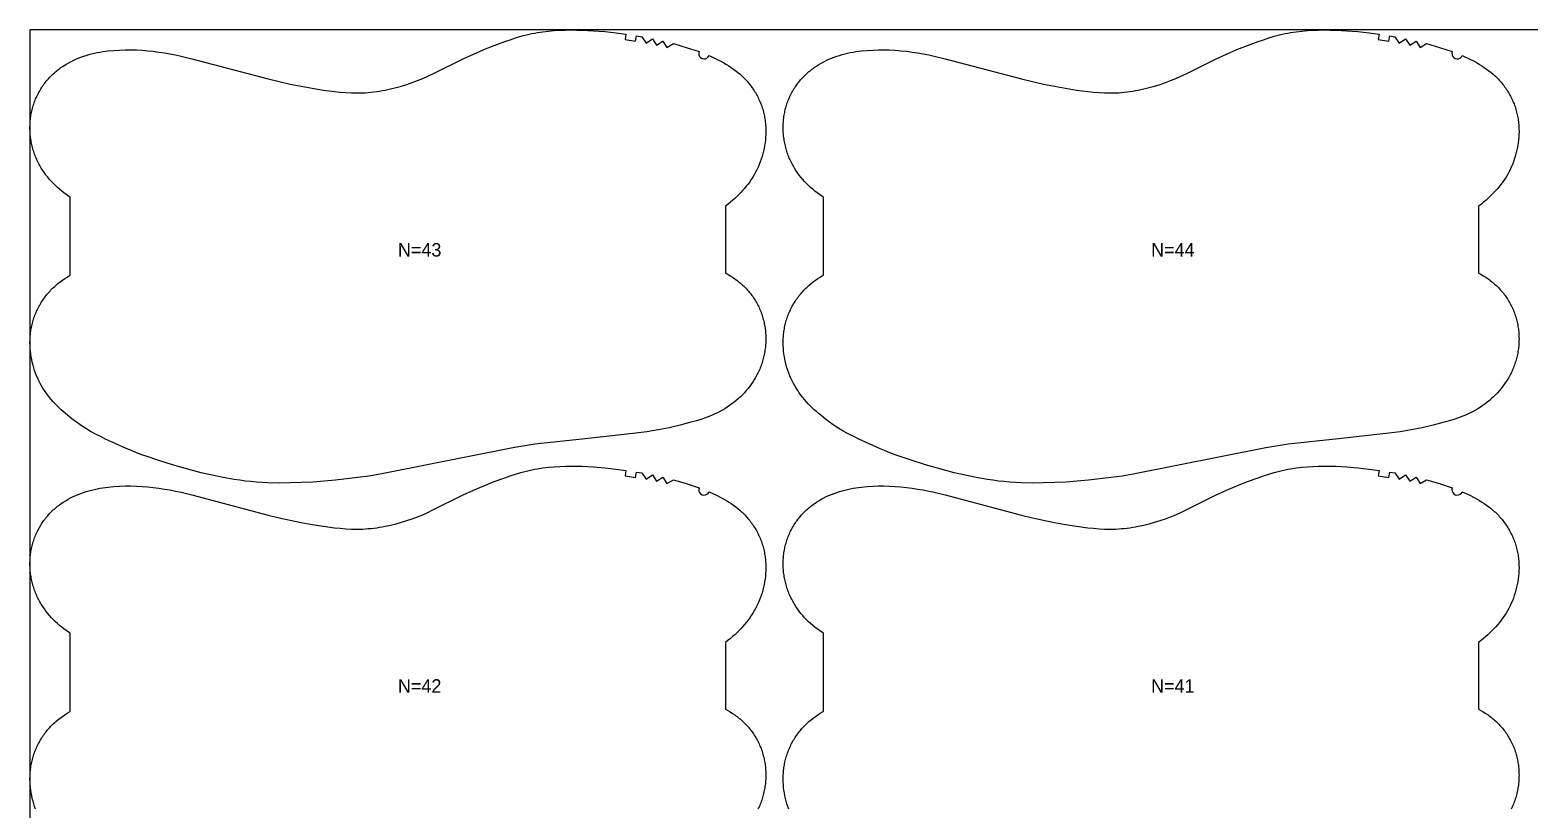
# Model space of a CAD drawing. Header units: inches. Extents: x -5 to 1955, y -83 to 1064.
# Drawn here: x -5 to 552, y 774 to 1064 of the extents above; entities that cross this region are included whole.
import ezdxf

# ---------------------------------------------------------------- set-up
doc = ezdxf.new("R2010")
doc.units = ezdxf.units.IN

msp = doc.modelspace()

# ---------------------------------------------------------------- linework, layer by layer
at = {"layer": '1'}
for points in [[(-4.8683, -82.9227), (1954.9181, -82.9227), (1954.9181, 1063.9316), (-4.8683, 1063.9316), (-4.8683, -82.9227)], [(247.5715, 1054.427), (250.3776, 1053.1247), (251.7537, 1052.4168), (253.1094, 1051.6685), (254.0142, 1051.1379), (254.9068, 1050.5867), (255.785, 1050.0136), (256.6469, 1049.4173), (257.4902, 1048.7967), (258.3131, 1048.1505), (259.1134, 1047.4774), (259.5044, 1047.1304), (259.8891, 1046.7762), (260.267, 1046.4148), (260.6382, 1046.0462), (261.0024, 1045.6705), (261.3596, 1045.288), (261.7096, 1044.8988), (262.0523, 1044.503), (262.3877, 1044.1008), (262.7155, 1043.6924), (263.0356, 1043.2778), (263.348, 1042.8573), (263.6525, 1042.431), (263.949, 1041.999), (264.2374, 1041.5615), (264.5175, 1041.1187), (264.7893, 1040.6707), (265.0525, 1040.2177), (265.3071, 1039.7598), (265.5531, 1039.2972), (265.7903, 1038.83), (266.0186, 1038.3585), (266.238, 1037.8828), (266.4484, 1037.403), (266.6498, 1036.9195), (266.842, 1036.4322), (267.0249, 1035.9415), (267.1985, 1035.4475), (267.3628, 1034.9503), (267.5176, 1034.4501), (267.6628, 1033.9472), (267.7984, 1033.4416), (267.9244, 1032.9336), (268.0405, 1032.4233), (268.1468, 1031.911), (268.2434, 1031.3967), (268.3302, 1030.8806), (268.4074, 1030.363), (268.4751, 1029.844), (268.5332, 1029.3238), (268.5819, 1028.8025), (268.6213, 1028.2804), (268.6514, 1027.7576), (268.6723, 1027.2342), (268.6867, 1026.1868), (268.6653, 1025.1393), (268.6084, 1024.0934), (268.5167, 1023.0502), (268.3908, 1022.0108), (268.2311, 1020.9761), (268.0383, 1019.9469), (267.8129, 1018.9241), (267.5554, 1017.9087), (267.2663, 1016.9014), (266.9463, 1015.9033), (266.5957, 1014.9152), (266.2147, 1013.9384), (265.8034, 1012.9742), (265.3617, 1012.024), (264.8898, 1011.0889), (264.3876, 1010.1704), (263.8553, 1009.2697), (263.2928, 1008.3882), (262.7005, 1007.5268), (262.08, 1006.6853), (261.4332, 1005.8633), (260.7622, 1005.06), (260.0687, 1004.2751), (259.3547, 1003.508), (258.6222, 1002.7581), (257.873, 1002.0248), (257.1089, 1001.3078), (256.3309, 1000.6064), (255.5396, 999.9202), (254.7358, 999.2487), (253.6867, 998.4176), (253.6867, 973.6004), (254.5088, 973.1539), (255.4123, 972.6235), (256.2973, 972.0626), (257.1624, 971.4716), (257.5869, 971.1649), (258.0058, 970.8506), (258.419, 970.529), (258.8263, 970.1999), (259.2274, 969.8634), (259.6221, 969.5195), (260.0103, 969.1683), (260.3918, 968.8097), (260.7665, 968.4439), (261.134, 968.0709), (261.4944, 967.6909), (261.8474, 967.304), (262.1929, 966.9104), (262.5307, 966.5102), (262.8608, 966.1036), (263.1829, 965.6907), (263.4969, 965.2716), (263.8027, 964.8465), (264.1001, 964.4155), (264.3889, 963.9788), (264.669, 963.5365), (264.9403, 963.0888), (265.2027, 962.6358), (265.4558, 962.1777), (265.6997, 961.7145), (265.9343, 961.2466), (266.1595, 960.774), (266.3754, 960.297), (266.5818, 959.8159), (266.7787, 959.3307), (266.9661, 958.8418), (267.144, 958.3493), (267.3124, 957.8533), (267.4711, 957.3543), (267.6202, 956.8522), (267.7595, 956.3473), (267.8892, 955.8399), (268.0092, 955.3301), (268.1193, 954.8182), (268.2196, 954.3042), (268.3101, 953.7885), (268.3908, 953.2713), (268.4616, 952.7526), (268.5228, 952.2326), (268.5742, 951.7116), (268.6159, 951.1897), (268.648, 950.6671), (268.6705, 950.144), (268.6834, 949.6205), (268.6867, 949.0967), (268.6806, 948.573), (268.665, 948.0494), (268.64, 947.5262), (268.6056, 947.0034), (268.5619, 946.4813), (268.5088, 945.9601), (268.4464, 945.4399), (268.3748, 944.9209), (268.2939, 944.4033), (268.2038, 943.8872), (268.1044, 943.3729), (267.9959, 942.8605), (267.8781, 942.3501), (267.7512, 941.842), (267.6151, 941.3364), (267.4699, 940.8334), (267.3156, 940.3331), (267.1521, 939.8359), (266.9795, 939.3417), (266.7979, 938.851), (266.6071, 938.3637), (266.4074, 937.88), (266.1986, 937.4003), (265.9809, 936.9244), (265.7545, 936.4526), (265.5195, 935.985), (265.2761, 935.5216), (265.0244, 935.0626), (264.7646, 934.608), (264.4968, 934.1579), (263.938, 933.2718), (263.3492, 932.405), (262.7316, 931.5584), (262.0864, 930.7326), (261.4148, 929.9285), (260.7178, 929.1467), (259.9961, 928.3876), (259.2507, 927.652), (258.4824, 926.9403), (257.6921, 926.2532), (256.8807, 925.5911), (256.0489, 924.9548), (255.1978, 924.3445), (254.3284, 923.7606), (253.4417, 923.203), (252.5388, 922.6718), (251.6209, 922.167), (250.6891, 921.6888), (249.7443, 921.2371), (248.7877, 920.812), (247.8204, 920.4132), (246.8436, 920.0385), (245.8583, 919.6856), (244.8659, 919.3518), (242.8639, 918.7319), (240.8469, 918.1589), (236.7924, 917.1011), (232.7126, 916.1549), (228.6062, 915.3255), (224.4759, 914.6242), (220.3264, 914.0529), (201.58, 912.0635), (182.8445, 909.9735), (174.5743, 908.6322), (125.2664, 898.8397), (121.1306, 898.1736), (116.9826, 897.584), (108.6629, 896.5943), (104.4901, 896.2229), (100.3106, 895.9372), (96.1264, 895.7319), (91.9389, 895.6083), (87.7492, 895.5747), (83.5611, 895.6632), (81.4691, 895.7644), (79.3795, 895.9066), (77.2932, 896.0907), (75.2112, 896.3179), (73.1343, 896.5882), (71.0628, 896.899), (66.9371, 897.6281), (62.8353, 898.4792), (58.7559, 899.4321), (54.6975, 900.4716), (48.0808, 902.3598), (42.6569, 904.0684), (38.684, 905.4018), (36.7124, 906.1087), (34.7561, 906.8541), (32.8173, 907.6432), (30.8924, 908.4671), (23.2468, 911.9044), (21.3594, 912.812), (19.4987, 913.77), (18.5811, 914.2729), (17.6725, 914.7922), (15.882, 915.8775), (14.1273, 917.0212), (12.4079, 918.2187), (10.7247, 919.4667), (9.0827, 920.7675), (8.2789, 921.439), (7.4876, 922.1252), (6.7096, 922.8266), (5.9455, 923.5436), (5.1963, 924.2769), (4.4638, 925.0268), (3.7498, 925.7939), (3.0563, 926.5788), (2.3853, 927.3821), (1.7385, 928.2041), (1.118, 929.0456), (0.5257, 929.907), (-0.0368, 930.7885), (-0.5691, 931.6892), (-1.0713, 932.6077), (-1.5432, 933.5428), (-1.9849, 934.493), (-2.3962, 935.4572), (-2.7772, 936.434), (-3.1278, 937.4221), (-3.4478, 938.4202), (-3.7369, 939.4275), (-3.9944, 940.4429), (-4.2198, 941.4657), (-4.4126, 942.4949), (-4.5723, 943.5296), (-4.6982, 944.569), (-4.7899, 945.6122), (-4.8468, 946.6581), (-4.8683, 947.7056), (-4.8538, 948.7531), (-4.8329, 949.2764), (-4.8028, 949.7992), (-4.7634, 950.3213), (-4.7147, 950.8426), (-4.6566, 951.3628), (-4.5889, 951.8818), (-4.5117, 952.3994), (-4.4249, 952.9155), (-4.3283, 953.4298), (-4.222, 953.9421), (-4.1059, 954.4524), (-3.98, 954.9604), (-3.8443, 955.466), (-3.6991, 955.9689), (-3.5443, 956.4691), (-3.3801, 956.9663), (-3.2064, 957.4603), (-3.0235, 957.951), (-2.8313, 958.4383), (-2.63, 958.9218), (-2.4195, 959.4016), (-2.2001, 959.8773), (-1.9718, 960.3488), (-1.7346, 960.816), (-1.4887, 961.2786), (-1.234, 961.7365), (-0.9708, 962.1896), (-0.699, 962.6375), (-0.4189, 963.0804), (-0.1305, 963.5178), (0.166, 963.9498), (0.4705, 964.3761), (0.7829, 964.7966), (1.103, 965.2112), (1.4308, 965.6196), (1.7662, 966.0218), (2.1089, 966.4176), (2.4589, 966.8068), (2.8161, 967.1893), (3.1803, 967.565), (3.5515, 967.9336), (3.9294, 968.295), (4.314, 968.6492), (4.7051, 968.9962), (5.5054, 969.6693), (6.3282, 970.3155), (7.1716, 970.9361), (8.0335, 971.5324), (8.9117, 972.1055), (9.8043, 972.6567), (10.1317, 972.8487), (10.1317, 1001.8383), (9.4901, 1002.2418), (8.6207, 1002.8257), (7.7696, 1003.436), (6.9378, 1004.0723), (6.1264, 1004.7344), (5.3361, 1005.4215), (4.5678, 1006.1332), (3.8224, 1006.8688), (3.1007, 1007.6279), (2.4037, 1008.4097), (1.7321, 1009.2138), (1.0869, 1010.0396), (0.4693, 1010.8862), (-0.1195, 1011.753), (-0.6784, 1012.6391), (-0.9461, 1013.0892), (-1.2059, 1013.5438), (-1.4576, 1014.0028), (-1.701, 1014.4662), (-1.936, 1014.9338), (-2.1624, 1015.4056), (-2.3801, 1015.8814), (-2.5889, 1016.3612), (-2.7886, 1016.8448), (-2.9794, 1017.3321), (-3.161, 1017.8229), (-3.3336, 1018.3171), (-3.4971, 1018.8143), (-3.6514, 1019.3146), (-3.7966, 1019.8176), (-3.9327, 1020.3232), (-4.0596, 1020.8313), (-4.1774, 1021.3417), (-4.2859, 1021.8541), (-4.3853, 1022.3684), (-4.4754, 1022.8845), (-4.5563, 1023.4021), (-4.6279, 1023.9211), (-4.6903, 1024.4413), (-4.7434, 1024.9625), (-4.7871, 1025.4846), (-4.8215, 1026.0074), (-4.8465, 1026.5306), (-4.8621, 1027.0542), (-4.8683, 1027.5779), (-4.8649, 1028.1017), (-4.852, 1028.6252), (-4.8295, 1029.1483), (-4.7974, 1029.6709), (-4.7557, 1030.1928), (-4.7043, 1030.7138), (-4.6431, 1031.2338), (-4.5723, 1031.7525), (-4.4916, 1032.2697), (-4.4011, 1032.7854), (-4.3008, 1033.2993), (-4.1907, 1033.8113), (-4.0707, 1034.3211), (-3.9411, 1034.8285), (-3.8017, 1035.3334), (-3.6526, 1035.8354), (-3.4939, 1036.3345), (-3.3255, 1036.8305), (-3.1476, 1037.323), (-2.9602, 1037.8119), (-2.7633, 1038.2971), (-2.5569, 1038.7782), (-2.341, 1039.2552), (-2.1158, 1039.7277), (-1.8812, 1040.1957), (-1.6373, 1040.6589), (-1.3842, 1041.117), (-1.1219, 1041.57), (-0.8506, 1042.0177), (-0.5704, 1042.46), (-0.2816, 1042.8967), (0.0158, 1043.3277), (0.3216, 1043.7528), (0.6356, 1044.1719), (0.9577, 1044.5848), (1.2877, 1044.9914), (1.6256, 1045.3916), (1.9711, 1045.7852), (2.3241, 1046.1721), (2.6845, 1046.5521), (3.052, 1046.9251), (3.4266, 1047.2909), (3.8082, 1047.6495), (4.1964, 1048.0007), (4.5911, 1048.3446), (4.9922, 1048.6811), (5.3995, 1049.0102), (5.8126, 1049.3318), (6.2316, 1049.6461), (6.6561, 1049.9528), (7.5211, 1050.5438), (8.4062, 1051.1047), (9.3097, 1051.6351), (10.2302, 1052.1351), (11.1662, 1052.6043), (12.1166, 1053.0434), (13.0801, 1053.4527), (14.0556, 1053.8327), (15.042, 1054.184), (16.0381, 1054.507), (17.0429, 1054.8023), (18.055, 1055.0704), (19.0736, 1055.3118), (20.0978, 1055.5277), (21.127, 1055.7196), (22.1604, 1055.8886), (23.1976, 1056.036), (24.2377, 1056.1633), (26.3243, 1056.3625), (28.4154, 1056.4951), (30.5089, 1056.5639), (32.6032, 1056.5703), (34.6965, 1056.5156), (36.7874, 1056.4016), (38.875, 1056.2325), (40.9584, 1056.0128), (43.0368, 1055.7471), (45.1094, 1055.4391), (47.175, 1055.089), (49.2324, 1054.6958), (51.2807, 1054.2587), (55.3499, 1053.2663), (83.6945, 1045.741), (87.7681, 1044.7628), (91.8587, 1043.8576), (95.9658, 1043.0315), (100.0874, 1042.2819), (104.2223, 1041.612), (108.3746, 1041.0567), (110.4587, 1040.8364), (112.5471, 1040.667), (114.6385, 1040.5601), (115.685, 1040.5337), (116.7316, 1040.5272), (117.7783, 1040.5418), (118.8247, 1040.5775), (119.8703, 1040.6339), (120.9148, 1040.7106), (121.9578, 1040.8073), (122.9988, 1040.9236), (124.0375, 1041.0593), (125.0734, 1041.2138), (126.1062, 1041.387), (127.1357, 1041.5781), (129.1845, 1042.0125), (131.2185, 1042.5128), (133.2369, 1043.0747), (135.2384, 1043.6948), (137.2207, 1044.3729), (139.1815, 1045.1096), (141.1182, 1045.9056), (143.0299, 1046.759), (144.9213, 1047.658), (156.1649, 1053.2762), (159.9785, 1055.0095), (163.8388, 1056.6377), (167.7346, 1058.1763), (171.6644, 1059.6292), (173.6427, 1060.3212), (175.6326, 1060.977), (177.6373, 1061.5818), (178.6462, 1061.8603), (179.6598, 1062.1205), (180.6785, 1062.3608), (181.7019, 1062.5815), (182.7295, 1062.783), (183.7608, 1062.9659), (185.8328, 1063.2781), (187.9139, 1063.5224), (190.0006, 1063.7037), (192.0913, 1063.828), (194.1846, 1063.9018), (196.2793, 1063.9316), (198.3741, 1063.9227), (200.4683, 1063.876), (202.5611, 1063.7911), (204.6519, 1063.6677), (208.8255, 1063.3113), (212.9884, 1062.8389), (216.6596, 1062.3506), (216.3787, 1060.3704), (220.2927, 1059.7749), (220.614, 1061.7489), (222.5863, 1061.4168), (224.1874, 1059.0958), (226.5182, 1060.6817), (228.0542, 1058.3192), (230.4277, 1059.8372), (231.8896, 1057.4288), (234.3091, 1058.8721), (239.0998, 1057.4443), (243.8571, 1055.909), (243.728, 1055.3025), (243.7908, 1054.6856), (244.0396, 1054.1177), (244.4504, 1053.6532), (244.9837, 1053.3369), (245.5883, 1053.1992), (246.206, 1053.2533), (246.7774, 1053.4941), (247.2476, 1053.8983), (247.5715, 1054.427)], [(527.5715, 1054.427), (530.3776, 1053.1247), (531.7537, 1052.4168), (533.1094, 1051.6685), (534.0142, 1051.1379), (534.9068, 1050.5867), (535.785, 1050.0136), (536.6469, 1049.4173), (537.4902, 1048.7967), (538.3131, 1048.1505), (539.1134, 1047.4774), (539.5044, 1047.1304), (539.8891, 1046.7762), (540.267, 1046.4148), (540.6382, 1046.0462), (541.0024, 1045.6705), (541.3596, 1045.288), (541.7096, 1044.8988), (542.0523, 1044.503), (542.3877, 1044.1008), (542.7155, 1043.6924), (543.0356, 1043.2778), (543.348, 1042.8573), (543.6525, 1042.431), (543.949, 1041.999), (544.2374, 1041.5615), (544.5175, 1041.1187), (544.7893, 1040.6707), (545.0525, 1040.2177), (545.3071, 1039.7598), (545.5531, 1039.2972), (545.7903, 1038.83), (546.0186, 1038.3585), (546.238, 1037.8828), (546.4484, 1037.403), (546.6498, 1036.9195), (546.842, 1036.4322), (547.0249, 1035.9415), (547.1985, 1035.4475), (547.3628, 1034.9503), (547.5176, 1034.4501), (547.6628, 1033.9472), (547.7984, 1033.4416), (547.9244, 1032.9336), (548.0405, 1032.4233), (548.1468, 1031.911), (548.2434, 1031.3967), (548.3302, 1030.8806), (548.4074, 1030.363), (548.4751, 1029.844), (548.5332, 1029.3238), (548.5819, 1028.8025), (548.6213, 1028.2804), (548.6514, 1027.7576), (548.6723, 1027.2342), (548.6867, 1026.1868), (548.6653, 1025.1393), (548.6084, 1024.0934), (548.5167, 1023.0502), (548.3908, 1022.0108), (548.2311, 1020.9761), (548.0383, 1019.9469), (547.8129, 1018.9241), (547.5554, 1017.9087), (547.2663, 1016.9014), (546.9463, 1015.9033), (546.5957, 1014.9152), (546.2147, 1013.9384), (545.8034, 1012.9742), (545.3617, 1012.024), (544.8898, 1011.0889), (544.3876, 1010.1704), (543.8553, 1009.2697), (543.2928, 1008.3882), (542.7005, 1007.5268), (542.08, 1006.6853), (541.4332, 1005.8633), (540.7622, 1005.06), (540.0687, 1004.2751), (539.3547, 1003.508), (538.6222, 1002.7581), (537.873, 1002.0248), (537.1089, 1001.3078), (536.3309, 1000.6064), (535.5396, 999.9202), (534.7358, 999.2487), (533.6867, 998.4176), (533.6867, 973.6004), (534.5088, 973.1539), (535.4123, 972.6235), (536.2973, 972.0626), (537.1624, 971.4716), (537.5869, 971.1649), (538.0058, 970.8506), (538.419, 970.529), (538.8263, 970.1999), (539.2274, 969.8634), (539.6221, 969.5195), (540.0103, 969.1683), (540.3918, 968.8097), (540.7665, 968.4439), (541.134, 968.0709), (541.4944, 967.6909), (541.8474, 967.304), (542.1929, 966.9104), (542.5307, 966.5102), (542.8608, 966.1036), (543.1829, 965.6907), (543.4969, 965.2716), (543.8027, 964.8465), (544.1001, 964.4155), (544.3889, 963.9788), (544.669, 963.5365), (544.9403, 963.0888), (545.2027, 962.6358), (545.4558, 962.1777), (545.6997, 961.7145), (545.9343, 961.2466), (546.1595, 960.774), (546.3754, 960.297), (546.5818, 959.8159), (546.7787, 959.3307), (546.9661, 958.8418), (547.144, 958.3493), (547.3124, 957.8533), (547.4711, 957.3543), (547.6202, 956.8522), (547.7595, 956.3473), (547.8892, 955.8399), (548.0092, 955.3301), (548.1193, 954.8182), (548.2196, 954.3042), (548.3101, 953.7885), (548.3908, 953.2713), (548.4616, 952.7526), (548.5228, 952.2326), (548.5742, 951.7116), (548.6159, 951.1897), (548.648, 950.6671), (548.6705, 950.144), (548.6834, 949.6205), (548.6867, 949.0967), (548.6806, 948.573), (548.665, 948.0494), (548.64, 947.5262), (548.6056, 947.0034), (548.5619, 946.4813), (548.5088, 945.9601), (548.4464, 945.4399), (548.3748, 944.9209), (548.2939, 944.4033), (548.2038, 943.8872), (548.1044, 943.3729), (547.9959, 942.8605), (547.8781, 942.3501), (547.7512, 941.842), (547.6151, 941.3364), (547.4699, 940.8334), (547.3156, 940.3331), (547.1521, 939.8359), (546.9795, 939.3417), (546.7979, 938.851), (546.6071, 938.3637), (546.4074, 937.88), (546.1986, 937.4003), (545.9809, 936.9244), (545.7545, 936.4526), (545.5195, 935.985), (545.2761, 935.5216), (545.0244, 935.0626), (544.7646, 934.608), (544.4968, 934.1579), (543.938, 933.2718), (543.3492, 932.405), (542.7316, 931.5584), (542.0864, 930.7326), (541.4148, 929.9285), (540.7178, 929.1467), (539.9961, 928.3876), (539.2507, 927.652), (538.4824, 926.9403), (537.6921, 926.2532), (536.8807, 925.5911), (536.0489, 924.9548), (535.1978, 924.3445), (534.3284, 923.7606), (533.4417, 923.203), (532.5388, 922.6718), (531.6209, 922.167), (530.6891, 921.6888), (529.7443, 921.2371), (528.7877, 920.812), (527.8204, 920.4132), (526.8436, 920.0385), (525.8583, 919.6856), (524.8659, 919.3518), (522.8639, 918.7319), (520.8469, 918.1589), (516.7924, 917.1011), (512.7126, 916.1549), (508.6062, 915.3255), (504.4759, 914.6242), (500.3264, 914.0529), (481.58, 912.0635), (462.8445, 909.9735), (454.5743, 908.6322), (405.2664, 898.8397), (401.1306, 898.1736), (396.9826, 897.584), (388.6629, 896.5943), (384.4901, 896.2229), (380.3106, 895.9372), (376.1264, 895.7319), (371.9389, 895.6083), (367.7492, 895.5747), (363.5611, 895.6632), (361.4691, 895.7644), (359.3795, 895.9066), (357.2932, 896.0907), (355.2112, 896.3179), (353.1343, 896.5882), (351.0628, 896.899), (346.9371, 897.6281), (342.8353, 898.4792), (338.7559, 899.4321), (334.6975, 900.4716), (328.0808, 902.3598), (322.6569, 904.0684), (318.684, 905.4018), (316.7124, 906.1087), (314.7561, 906.8541), (312.8173, 907.6432), (310.8924, 908.4671), (303.2468, 911.9044), (301.3594, 912.812), (299.4987, 913.77), (298.5811, 914.2729), (297.6725, 914.7922), (295.882, 915.8775), (294.1273, 917.0212), (292.4079, 918.2187), (290.7247, 919.4667), (289.0827, 920.7675), (288.2789, 921.439), (287.4876, 922.1252), (286.7096, 922.8266), (285.9455, 923.5436), (285.1963, 924.2769), (284.4638, 925.0268), (283.7498, 925.7939), (283.0563, 926.5788), (282.3853, 927.3821), (281.7385, 928.2041), (281.118, 929.0456), (280.5257, 929.907), (279.9632, 930.7885), (279.4309, 931.6892), (278.9287, 932.6077), (278.4568, 933.5428), (278.0151, 934.493), (277.6038, 935.4572), (277.2228, 936.434), (276.8722, 937.4221), (276.5522, 938.4202), (276.2631, 939.4275), (276.0056, 940.4429), (275.7802, 941.4657), (275.5874, 942.4949), (275.4277, 943.5296), (275.3018, 944.569), (275.2101, 945.6122), (275.1532, 946.6581), (275.1317, 947.7056), (275.1462, 948.7531), (275.1671, 949.2764), (275.1972, 949.7992), (275.2366, 950.3213), (275.2853, 950.8426), (275.3434, 951.3628), (275.4111, 951.8818), (275.4883, 952.3994), (275.5751, 952.9155), (275.6717, 953.4298), (275.778, 953.9421), (275.8941, 954.4524), (276.02, 954.9604), (276.1557, 955.466), (276.3009, 955.9689), (276.4557, 956.4691), (276.6199, 956.9663), (276.7936, 957.4603), (276.9765, 957.951), (277.1687, 958.4383), (277.37, 958.9218), (277.5805, 959.4016), (277.7999, 959.8773), (278.0282, 960.3488), (278.2654, 960.816), (278.5113, 961.2786), (278.766, 961.7365), (279.0292, 962.1896), (279.301, 962.6375), (279.5811, 963.0804), (279.8695, 963.5178), (280.166, 963.9498), (280.4705, 964.3761), (280.7829, 964.7966), (281.103, 965.2112), (281.4308, 965.6196), (281.7662, 966.0218), (282.1089, 966.4176), (282.4589, 966.8068), (282.8161, 967.1893), (283.1803, 967.565), (283.5515, 967.9336), (283.9294, 968.295), (284.314, 968.6492), (284.7051, 968.9962), (285.5054, 969.6693), (286.3282, 970.3155), (287.1716, 970.9361), (288.0335, 971.5324), (288.9117, 972.1055), (289.8043, 972.6567), (290.1317, 972.8487), (290.1317, 1001.8383), (289.4901, 1002.2418), (288.6207, 1002.8257), (287.7696, 1003.436), (286.9378, 1004.0723), (286.1264, 1004.7344), (285.3361, 1005.4215), (284.5678, 1006.1332), (283.8224, 1006.8688), (283.1007, 1007.6279), (282.4037, 1008.4097), (281.7321, 1009.2138), (281.0869, 1010.0396), (280.4693, 1010.8862), (279.8805, 1011.753), (279.3216, 1012.6391), (279.0539, 1013.0892), (278.7941, 1013.5438), (278.5424, 1014.0028), (278.299, 1014.4662), (278.064, 1014.9338), (277.8376, 1015.4056), (277.6199, 1015.8814), (277.4111, 1016.3612), (277.2114, 1016.8448), (277.0206, 1017.3321), (276.839, 1017.8229), (276.6664, 1018.3171), (276.5029, 1018.8143), (276.3486, 1019.3146), (276.2034, 1019.8176), (276.0673, 1020.3232), (275.9404, 1020.8313), (275.8226, 1021.3417), (275.7141, 1021.8541), (275.6147, 1022.3684), (275.5246, 1022.8845), (275.4437, 1023.4021), (275.3721, 1023.9211), (275.3097, 1024.4413), (275.2566, 1024.9625), (275.2129, 1025.4846), (275.1785, 1026.0074), (275.1535, 1026.5306), (275.1379, 1027.0542), (275.1317, 1027.5779), (275.1351, 1028.1017), (275.148, 1028.6252), (275.1705, 1029.1483), (275.2026, 1029.6709), (275.2443, 1030.1928), (275.2957, 1030.7138), (275.3569, 1031.2338), (275.4277, 1031.7525), (275.5084, 1032.2697), (275.5989, 1032.7854), (275.6992, 1033.2993), (275.8093, 1033.8113), (275.9293, 1034.3211), (276.0589, 1034.8285), (276.1983, 1035.3334), (276.3474, 1035.8354), (276.5061, 1036.3345), (276.6745, 1036.8305), (276.8524, 1037.323), (277.0398, 1037.8119), (277.2367, 1038.2971), (277.4431, 1038.7782), (277.659, 1039.2552), (277.8842, 1039.7277), (278.1188, 1040.1957), (278.3627, 1040.6589), (278.6158, 1041.117), (278.8781, 1041.57), (279.1494, 1042.0177), (279.4296, 1042.46), (279.7184, 1042.8967), (280.0158, 1043.3277), (280.3216, 1043.7528), (280.6356, 1044.1719), (280.9577, 1044.5848), (281.2877, 1044.9914), (281.6256, 1045.3916), (281.9711, 1045.7852), (282.3241, 1046.1721), (282.6845, 1046.5521), (283.052, 1046.9251), (283.4266, 1047.2909), (283.8082, 1047.6495), (284.1964, 1048.0007), (284.5911, 1048.3446), (284.9922, 1048.6811), (285.3995, 1049.0102), (285.8126, 1049.3318), (286.2316, 1049.6461), (286.6561, 1049.9528), (287.5211, 1050.5438), (288.4062, 1051.1047), (289.3097, 1051.6351), (290.2302, 1052.1351), (291.1662, 1052.6043), (292.1166, 1053.0434), (293.0801, 1053.4527), (294.0556, 1053.8327), (295.042, 1054.184), (296.0381, 1054.507), (297.0429, 1054.8023), (298.055, 1055.0704), (299.0736, 1055.3118), (300.0978, 1055.5277), (301.127, 1055.7196), (302.1604, 1055.8886), (303.1976, 1056.036), (304.2377, 1056.1633), (306.3243, 1056.3625), (308.4154, 1056.4951), (310.5089, 1056.5639), (312.6032, 1056.5703), (314.6965, 1056.5156), (316.7874, 1056.4016), (318.875, 1056.2325), (320.9584, 1056.0128), (323.0368, 1055.7471), (325.1094, 1055.4391), (327.175, 1055.089), (329.2324, 1054.6958), (331.2807, 1054.2587), (335.3499, 1053.2663), (363.6945, 1045.741), (367.7681, 1044.7628), (371.8587, 1043.8576), (375.9658, 1043.0315), (380.0874, 1042.2819), (384.2223, 1041.612), (388.3746, 1041.0567), (390.4587, 1040.8364), (392.5471, 1040.667), (394.6385, 1040.5601), (395.685, 1040.5337), (396.7316, 1040.5272), (397.7783, 1040.5418), (398.8247, 1040.5775), (399.8703, 1040.6339), (400.9148, 1040.7106), (401.9578, 1040.8073), (402.9988, 1040.9236), (404.0375, 1041.0593), (405.0734, 1041.2138), (406.1062, 1041.387), (407.1357, 1041.5781), (409.1845, 1042.0125), (411.2185, 1042.5128), (413.2369, 1043.0747), (415.2384, 1043.6948), (417.2207, 1044.3729), (419.1815, 1045.1096), (421.1182, 1045.9056), (423.0299, 1046.759), (424.9213, 1047.658), (436.1649, 1053.2762), (439.9785, 1055.0095), (443.8388, 1056.6377), (447.7346, 1058.1763), (451.6644, 1059.6292), (453.6427, 1060.3212), (455.6326, 1060.977), (457.6373, 1061.5818), (458.6462, 1061.8603), (459.6598, 1062.1205), (460.6785, 1062.3608), (461.7019, 1062.5815), (462.7295, 1062.783), (463.7608, 1062.9659), (465.8328, 1063.2781), (467.9139, 1063.5224), (470.0006, 1063.7037), (472.0913, 1063.828), (474.1846, 1063.9018), (476.2793, 1063.9316), (478.3741, 1063.9227), (480.4683, 1063.876), (482.5611, 1063.7911), (484.6519, 1063.6677), (488.8255, 1063.3113), (492.9884, 1062.8389), (496.6596, 1062.3506), (496.3787, 1060.3704), (500.2927, 1059.7749), (500.614, 1061.7489), (502.5863, 1061.4168), (504.1874, 1059.0958), (506.5182, 1060.6817), (508.0542, 1058.3192), (510.4277, 1059.8372), (511.8896, 1057.4288), (514.3091, 1058.8721), (519.0998, 1057.4443), (523.8571, 1055.909), (523.728, 1055.3025), (523.7908, 1054.6856), (524.0396, 1054.1177), (524.4504, 1053.6532), (524.9837, 1053.3369), (525.5883, 1053.1992), (526.206, 1053.2533), (526.7774, 1053.4941), (527.2476, 1053.8983), (527.5715, 1054.427)]]:
    msp.add_lwpolyline(points, close=True, dxfattribs=at)
for points in [[(-2.7772, 774.351), (-3.1278, 775.3391), (-3.4478, 776.3372), (-3.7369, 777.3445), (-3.9944, 778.3599), (-4.2198, 779.3827), (-4.4126, 780.4119), (-4.5723, 781.4466), (-4.6982, 782.486), (-4.7899, 783.5292), (-4.8468, 784.5751), (-4.8683, 785.6226), (-4.8538, 786.6701), (-4.8329, 787.1934), (-4.8028, 787.7162), (-4.7634, 788.2383), (-4.7147, 788.7596), (-4.6566, 789.2798), (-4.5889, 789.7988), (-4.5117, 790.3164), (-4.4249, 790.8325), (-4.3283, 791.3468), (-4.222, 791.8591), (-4.1059, 792.3694), (-3.98, 792.8774), (-3.8443, 793.383), (-3.6991, 793.8859), (-3.5443, 794.3861), (-3.3801, 794.8833), (-3.2064, 795.3773), (-3.0235, 795.868), (-2.8313, 796.3553), (-2.63, 796.8388), (-2.4195, 797.3186), (-2.2001, 797.7943), (-1.9718, 798.2658), (-1.7346, 798.733), (-1.4887, 799.1956), (-1.234, 799.6535), (-0.9708, 800.1066), (-0.699, 800.5545), (-0.4189, 800.9974), (-0.1305, 801.4348), (0.166, 801.8668), (0.4705, 802.2931), (0.7829, 802.7136), (1.103, 803.1282), (1.4308, 803.5366), (1.7662, 803.9388), (2.1089, 804.3346), (2.4589, 804.7238), (2.8161, 805.1063), (3.1803, 805.482), (3.5515, 805.8506), (3.9294, 806.212), (4.314, 806.5662), (4.7051, 806.9132), (5.5054, 807.5863), (6.3282, 808.2325), (7.1716, 808.8531), (8.0335, 809.4494), (8.9117, 810.0225), (9.8043, 810.5737), (10.1317, 810.7657), (10.1317, 839.7553), (9.4901, 840.1588), (8.6207, 840.7427), (7.7696, 841.353), (6.9378, 841.9893), (6.1264, 842.6514), (5.3361, 843.3385), (4.5678, 844.0502), (3.8224, 844.7858), (3.1007, 845.5449), (2.4037, 846.3267), (1.7321, 847.1308), (1.0869, 847.9566), (0.4693, 848.8032), (-0.1195, 849.67), (-0.6784, 850.5561), (-0.9461, 851.0062), (-1.2059, 851.4608), (-1.4576, 851.9198), (-1.701, 852.3832), (-1.936, 852.8508), (-2.1624, 853.3226), (-2.3801, 853.7984), (-2.5889, 854.2782), (-2.7886, 854.7618), (-2.9794, 855.2491), (-3.161, 855.7399), (-3.3336, 856.2341), (-3.4971, 856.7313), (-3.6514, 857.2316), (-3.7966, 857.7346), (-3.9327, 858.2402), (-4.0596, 858.7483), (-4.1774, 859.2587), (-4.2859, 859.7711), (-4.3853, 860.2854), (-4.4754, 860.8015), (-4.5563, 861.3191), (-4.6279, 861.8381), (-4.6903, 862.3583), (-4.7434, 862.8795), (-4.7871, 863.4016), (-4.8215, 863.9244), (-4.8465, 864.4476), (-4.8621, 864.9712), (-4.8683, 865.4949), (-4.8649, 866.0187), (-4.852, 866.5422), (-4.8295, 867.0653), (-4.7974, 867.5879), (-4.7557, 868.1098), (-4.7043, 868.6308), (-4.6431, 869.1508), (-4.5723, 869.6695), (-4.4916, 870.1867), (-4.4011, 870.7024), (-4.3008, 871.2163), (-4.1907, 871.7283), (-4.0707, 872.2381), (-3.9411, 872.7455), (-3.8017, 873.2504), (-3.6526, 873.7524), (-3.4939, 874.2515), (-3.3255, 874.7475), (-3.1476, 875.24), (-2.9602, 875.7289), (-2.7633, 876.2141), (-2.5569, 876.6952), (-2.341, 877.1722), (-2.1158, 877.6447), (-1.8812, 878.1127), (-1.6373, 878.5759), (-1.3842, 879.034), (-1.1219, 879.487), (-0.8506, 879.9347), (-0.5704, 880.377), (-0.2816, 880.8137), (0.0158, 881.2447), (0.3216, 881.6698), (0.6356, 882.0889), (0.9577, 882.5018), (1.2877, 882.9084), (1.6256, 883.3086), (1.9711, 883.7022), (2.3241, 884.0891), (2.6845, 884.4691), (3.052, 884.8421), (3.4266, 885.2079), (3.8082, 885.5665), (4.1964, 885.9177), (4.5911, 886.2616), (4.9922, 886.5981), (5.3995, 886.9272), (5.8126, 887.2488), (6.2316, 887.5631), (6.6561, 887.8698), (7.5211, 888.4608), (8.4062, 889.0217), (9.3097, 889.5521), (10.2302, 890.0521), (11.1662, 890.5213), (12.1166, 890.9604), (13.0801, 891.3697), (14.0556, 891.7497), (15.042, 892.101), (16.0381, 892.424), (17.0429, 892.7193), (18.055, 892.9874), (19.0736, 893.2288), (20.0978, 893.4447), (21.127, 893.6366), (22.1604, 893.8056), (23.1976, 893.953), (24.2377, 894.0803), (26.3243, 894.2795), (28.4154, 894.4121), (30.5089, 894.4809), (32.6032, 894.4873), (34.6965, 894.4326), (36.7874, 894.3186), (38.875, 894.1495), (40.9584, 893.9298), (43.0368, 893.6641), (45.1094, 893.3561), (47.175, 893.006), (49.2324, 892.6128), (51.2807, 892.1757), (55.3499, 891.1833), (83.6945, 883.658), (87.7681, 882.6798), (91.8587, 881.7746), (95.9658, 880.9485), (100.0874, 880.1989), (104.2223, 879.529), (108.3746, 878.9737), (110.4587, 878.7534), (112.5471, 878.584), (114.6385, 878.4771), (115.685, 878.4507), (116.7316, 878.4442), (117.7783, 878.4588), (118.8247, 878.4945), (119.8703, 878.5509), (120.9148, 878.6276), (121.9578, 878.7243), (122.9988, 878.8406), (124.0375, 878.9763), (125.0734, 879.1308), (126.1062, 879.304), (127.1357, 879.4951), (129.1845, 879.9295), (131.2185, 880.4298), (133.2369, 880.9917), (135.2384, 881.6118), (137.2207, 882.2899), (139.1815, 883.0266), (141.1182, 883.8226), (143.0299, 884.676), (144.9213, 885.575), (156.1649, 891.1932), (159.9785, 892.9265), (163.8388, 894.5547), (167.7346, 896.0933), (171.6644, 897.5462), (173.6427, 898.2382), (175.6326, 898.894), (177.6373, 899.4988), (178.6462, 899.7773), (179.6598, 900.0375), (180.6785, 900.2778), (181.7019, 900.4985), (182.7295, 900.7), (183.7608, 900.8829), (185.8328, 901.1951), (187.9139, 901.4394), (190.0006, 901.6207), (192.0913, 901.745), (194.1846, 901.8188), (196.2793, 901.8486), (198.3741, 901.8397), (200.4683, 901.793), (202.5611, 901.7081), (204.6519, 901.5847), (208.8255, 901.2283), (212.9884, 900.7559), (216.6596, 900.2676), (216.3787, 898.2874), (220.2927, 897.6919), (220.614, 899.6659), (222.5863, 899.3338), (224.1874, 897.0128), (226.5182, 898.5987), (228.0542, 896.2362), (230.4277, 897.7542), (231.8896, 895.3458), (234.3091, 896.7891), (239.0998, 895.3613), (243.8571, 893.826), (243.728, 893.2195), (243.7908, 892.6026), (244.0396, 892.0347), (244.4504, 891.5702), (244.9837, 891.2539), (245.5883, 891.1162), (246.206, 891.1703), (246.7774, 891.4111), (247.2476, 891.8153), (247.5715, 892.344), (247.5715, 892.344), (250.3776, 891.0417), (251.7537, 890.3338), (253.1094, 889.5855), (254.0142, 889.0549), (254.9068, 888.5037), (255.785, 887.9306), (256.6469, 887.3343), (257.4902, 886.7137), (258.3131, 886.0675), (259.1134, 885.3944), (259.5044, 885.0474), (259.8891, 884.6932), (260.267, 884.3318), (260.6382, 883.9632), (261.0024, 883.5875), (261.3596, 883.205), (261.7096, 882.8158), (262.0523, 882.42), (262.3877, 882.0178), (262.7155, 881.6094), (263.0356, 881.1948), (263.348, 880.7743), (263.6525, 880.348), (263.949, 879.916), (264.2374, 879.4785), (264.5175, 879.0357), (264.7893, 878.5877), (265.0525, 878.1347), (265.3071, 877.6768), (265.5531, 877.2142), (265.7903, 876.747), (266.0186, 876.2755), (266.238, 875.7998), (266.4484, 875.32), (266.6498, 874.8365), (266.842, 874.3492), (267.0249, 873.8585), (267.1985, 873.3645), (267.3628, 872.8673), (267.5176, 872.3671), (267.6628, 871.8642), (267.7984, 871.3586), (267.9244, 870.8506), (268.0405, 870.3403), (268.1468, 869.828), (268.2434, 869.3137), (268.3302, 868.7976), (268.4074, 868.28), (268.4751, 867.761), (268.5332, 867.2408), (268.5819, 866.7195), (268.6213, 866.1974), (268.6514, 865.6746), (268.6723, 865.1512), (268.6867, 864.1038), (268.6653, 863.0563), (268.6084, 862.0104), (268.5167, 860.9672), (268.3908, 859.9278), (268.2311, 858.8931), (268.0383, 857.8639), (267.8129, 856.8411), (267.5554, 855.8257), (267.2663, 854.8184), (266.9463, 853.8203), (266.5957, 852.8322), (266.2147, 851.8554), (265.8034, 850.8912), (265.3617, 849.941), (264.8898, 849.0059), (264.3876, 848.0874), (263.8553, 847.1867), (263.2928, 846.3052), (262.7005, 845.4438), (262.08, 844.6023), (261.4332, 843.7803), (260.7622, 842.977), (260.0687, 842.1921), (259.3547, 841.425), (258.6222, 840.6751), (257.873, 839.9418), (257.1089, 839.2248), (256.3309, 838.5234), (255.5396, 837.8372), (254.7358, 837.1657), (253.6867, 836.3346), (253.6867, 811.5174), (254.5088, 811.0709), (255.4123, 810.5405), (256.2973, 809.9796), (257.1624, 809.3886), (257.5869, 809.0819), (258.0058, 808.7676), (258.419, 808.446), (258.8263, 808.1169), (259.2274, 807.7804), (259.6221, 807.4365), (260.0103, 807.0853), (260.3918, 806.7267), (260.7665, 806.3609), (261.134, 805.9879), (261.4944, 805.6079), (261.8474, 805.221), (262.1929, 804.8274), (262.5307, 804.4272), (262.8608, 804.0206), (263.1829, 803.6077), (263.4969, 803.1886), (263.8027, 802.7635), (264.1001, 802.3325), (264.3889, 801.8958), (264.669, 801.4535), (264.9403, 801.0058), (265.2027, 800.5528), (265.4558, 800.0947), (265.6997, 799.6315), (265.9343, 799.1636), (266.1595, 798.691), (266.3754, 798.214), (266.5818, 797.7329), (266.7787, 797.2477), (266.9661, 796.7588), (267.144, 796.2663), (267.3124, 795.7703), (267.4711, 795.2713), (267.6202, 794.7692), (267.7595, 794.2643), (267.8892, 793.7569), (268.0092, 793.2471), (268.1193, 792.7352), (268.2196, 792.2212), (268.3101, 791.7055), (268.3908, 791.1883), (268.4616, 790.6696), (268.5228, 790.1496), (268.5742, 789.6286), (268.6159, 789.1067), (268.648, 788.5841), (268.6705, 788.061), (268.6834, 787.5375), (268.6867, 787.0137), (268.6806, 786.49), (268.665, 785.9664), (268.64, 785.4432), (268.6056, 784.9204), (268.5619, 784.3983), (268.5088, 783.8771), (268.4464, 783.3569), (268.3748, 782.8379), (268.2939, 782.3203), (268.2038, 781.8042), (268.1044, 781.2899), (267.9959, 780.7775), (267.8781, 780.2671), (267.7512, 779.759), (267.6151, 779.2534), (267.4699, 778.7504), (267.3156, 778.2501), (267.1521, 777.7529), (266.9795, 777.2587), (266.7979, 776.768), (266.6071, 776.2807), (266.4074, 775.797), (266.1986, 775.3173), (265.9809, 774.8414), (265.7545, 774.3696)], [(277.2228, 774.351), (276.8722, 775.3391), (276.5522, 776.3372), (276.2631, 777.3445), (276.0056, 778.3599), (275.7802, 779.3827), (275.5874, 780.4119), (275.4277, 781.4466), (275.3018, 782.486), (275.2101, 783.5292), (275.1532, 784.5751), (275.1317, 785.6226), (275.1462, 786.6701), (275.1671, 787.1934), (275.1972, 787.7162), (275.2366, 788.2383), (275.2853, 788.7596), (275.3434, 789.2798), (275.4111, 789.7988), (275.4883, 790.3164), (275.5751, 790.8325), (275.6717, 791.3468), (275.778, 791.8591), (275.8941, 792.3694), (276.02, 792.8774), (276.1557, 793.383), (276.3009, 793.8859), (276.4557, 794.3861), (276.6199, 794.8833), (276.7936, 795.3773), (276.9765, 795.868), (277.1687, 796.3553), (277.37, 796.8388), (277.5805, 797.3186), (277.7999, 797.7943), (278.0282, 798.2658), (278.2654, 798.733), (278.5113, 799.1956), (278.766, 799.6535), (279.0292, 800.1066), (279.301, 800.5545), (279.5811, 800.9974), (279.8695, 801.4348), (280.166, 801.8668), (280.4705, 802.2931), (280.7829, 802.7136), (281.103, 803.1282), (281.4308, 803.5366), (281.7662, 803.9388), (282.1089, 804.3346), (282.4589, 804.7238), (282.8161, 805.1063), (283.1803, 805.482), (283.5515, 805.8506), (283.9294, 806.212), (284.314, 806.5662), (284.7051, 806.9132), (285.5054, 807.5863), (286.3282, 808.2325), (287.1716, 808.8531), (288.0335, 809.4494), (288.9117, 810.0225), (289.8043, 810.5737), (290.1317, 810.7657), (290.1317, 839.7553), (289.4901, 840.1588), (288.6207, 840.7427), (287.7696, 841.353), (286.9378, 841.9893), (286.1264, 842.6514), (285.3361, 843.3385), (284.5678, 844.0502), (283.8224, 844.7858), (283.1007, 845.5449), (282.4037, 846.3267), (281.7321, 847.1308), (281.0869, 847.9566), (280.4693, 848.8032), (279.8805, 849.67), (279.3216, 850.5561), (279.0539, 851.0062), (278.7941, 851.4608), (278.5424, 851.9198), (278.299, 852.3832), (278.064, 852.8508), (277.8376, 853.3226), (277.6199, 853.7984), (277.4111, 854.2782), (277.2114, 854.7618), (277.0206, 855.2491), (276.839, 855.7399), (276.6664, 856.2341), (276.5029, 856.7313), (276.3486, 857.2316), (276.2034, 857.7346), (276.0673, 858.2402), (275.9404, 858.7483), (275.8226, 859.2587), (275.7141, 859.7711), (275.6147, 860.2854), (275.5246, 860.8015), (275.4437, 861.3191), (275.3721, 861.8381), (275.3097, 862.3583), (275.2566, 862.8795), (275.2129, 863.4016), (275.1785, 863.9244), (275.1535, 864.4476), (275.1379, 864.9712), (275.1317, 865.4949), (275.1351, 866.0187), (275.148, 866.5422), (275.1705, 867.0653), (275.2026, 867.5879), (275.2443, 868.1098), (275.2957, 868.6308), (275.3569, 869.1508), (275.4277, 869.6695), (275.5084, 870.1867), (275.5989, 870.7024), (275.6992, 871.2163), (275.8093, 871.7283), (275.9293, 872.2381), (276.0589, 872.7455), (276.1983, 873.2504), (276.3474, 873.7524), (276.5061, 874.2515), (276.6745, 874.7475), (276.8524, 875.24), (277.0398, 875.7289), (277.2367, 876.2141), (277.4431, 876.6952), (277.659, 877.1722), (277.8842, 877.6447), (278.1188, 878.1127), (278.3627, 878.5759), (278.6158, 879.034), (278.8781, 879.487), (279.1494, 879.9347), (279.4296, 880.377), (279.7184, 880.8137), (280.0158, 881.2447), (280.3216, 881.6698), (280.6356, 882.0889), (280.9577, 882.5018), (281.2877, 882.9084), (281.6256, 883.3086), (281.9711, 883.7022), (282.3241, 884.0891), (282.6845, 884.4691), (283.052, 884.8421), (283.4266, 885.2079), (283.8082, 885.5665), (284.1964, 885.9177), (284.5911, 886.2616), (284.9922, 886.5981), (285.3995, 886.9272), (285.8126, 887.2488), (286.2316, 887.5631), (286.6561, 887.8698), (287.5211, 888.4608), (288.4062, 889.0217), (289.3097, 889.5521), (290.2302, 890.0521), (291.1662, 890.5213), (292.1166, 890.9604), (293.0801, 891.3697), (294.0556, 891.7497), (295.042, 892.101), (296.0381, 892.424), (297.0429, 892.7193), (298.055, 892.9874), (299.0736, 893.2288), (300.0978, 893.4447), (301.127, 893.6366), (302.1604, 893.8056), (303.1976, 893.953), (304.2377, 894.0803), (306.3243, 894.2795), (308.4154, 894.4121), (310.5089, 894.4809), (312.6032, 894.4873), (314.6965, 894.4326), (316.7874, 894.3186), (318.875, 894.1495), (320.9584, 893.9298), (323.0368, 893.6641), (325.1094, 893.3561), (327.175, 893.006), (329.2324, 892.6128), (331.2807, 892.1757), (335.3499, 891.1833), (363.6945, 883.658), (367.7681, 882.6798), (371.8587, 881.7746), (375.9658, 880.9485), (380.0874, 880.1989), (384.2223, 879.529), (388.3746, 878.9737), (390.4587, 878.7534), (392.5471, 878.584), (394.6385, 878.4771), (395.685, 878.4507), (396.7316, 878.4442), (397.7783, 878.4588), (398.8247, 878.4945), (399.8703, 878.5509), (400.9148, 878.6276), (401.9578, 878.7243), (402.9988, 878.8406), (404.0375, 878.9763), (405.0734, 879.1308), (406.1062, 879.304), (407.1357, 879.4951), (409.1845, 879.9295), (411.2185, 880.4298), (413.2369, 880.9917), (415.2384, 881.6118), (417.2207, 882.2899), (419.1815, 883.0266), (421.1182, 883.8226), (423.0299, 884.676), (424.9213, 885.575), (436.1649, 891.1932), (439.9785, 892.9265), (443.8388, 894.5547), (447.7346, 896.0933), (451.6644, 897.5462), (453.6427, 898.2382), (455.6326, 898.894), (457.6373, 899.4988), (458.6462, 899.7773), (459.6598, 900.0375), (460.6785, 900.2778), (461.7019, 900.4985), (462.7295, 900.7), (463.7608, 900.8829), (465.8328, 901.1951), (467.9139, 901.4394), (470.0006, 901.6207), (472.0913, 901.745), (474.1846, 901.8188), (476.2793, 901.8486), (478.3741, 901.8397), (480.4683, 901.793), (482.5611, 901.7081), (484.6519, 901.5847), (488.8255, 901.2283), (492.9884, 900.7559), (496.6596, 900.2676), (496.3787, 898.2874), (500.2927, 897.6919), (500.614, 899.6659), (502.5863, 899.3338), (504.1874, 897.0128), (506.5182, 898.5987), (508.0542, 896.2362), (510.4277, 897.7542), (511.8896, 895.3458), (514.3091, 896.7891), (519.0998, 895.3613), (523.8571, 893.826), (523.728, 893.2195), (523.7908, 892.6026), (524.0396, 892.0347), (524.4504, 891.5702), (524.9837, 891.2539), (525.5883, 891.1162), (526.206, 891.1703), (526.7774, 891.4111), (527.2476, 891.8153), (527.5715, 892.344), (527.5715, 892.344), (530.3776, 891.0417), (531.7537, 890.3338), (533.1094, 889.5855), (534.0142, 889.0549), (534.9068, 888.5037), (535.785, 887.9306), (536.6469, 887.3343), (537.4902, 886.7137), (538.3131, 886.0675), (539.1134, 885.3944), (539.5044, 885.0474), (539.8891, 884.6932), (540.267, 884.3318), (540.6382, 883.9632), (541.0024, 883.5875), (541.3596, 883.205), (541.7096, 882.8158), (542.0523, 882.42), (542.3877, 882.0178), (542.7155, 881.6094), (543.0356, 881.1948), (543.348, 880.7743), (543.6525, 880.348), (543.949, 879.916), (544.2374, 879.4785), (544.5175, 879.0357), (544.7893, 878.5877), (545.0525, 878.1347), (545.3071, 877.6768), (545.5531, 877.2142), (545.7903, 876.747), (546.0186, 876.2755), (546.238, 875.7998), (546.4484, 875.32), (546.6498, 874.8365), (546.842, 874.3492), (547.0249, 873.8585), (547.1985, 873.3645), (547.3628, 872.8673), (547.5176, 872.3671), (547.6628, 871.8642), (547.7984, 871.3586), (547.9244, 870.8506), (548.0405, 870.3403), (548.1468, 869.828), (548.2434, 869.3137), (548.3302, 868.7976), (548.4074, 868.28), (548.4751, 867.761), (548.5332, 867.2408), (548.5819, 866.7195), (548.6213, 866.1974), (548.6514, 865.6746), (548.6723, 865.1512), (548.6867, 864.1038), (548.6653, 863.0563), (548.6084, 862.0104), (548.5167, 860.9672), (548.3908, 859.9278), (548.2311, 858.8931), (548.0383, 857.8639), (547.8129, 856.8411), (547.5554, 855.8257), (547.2663, 854.8184), (546.9463, 853.8203), (546.5957, 852.8322), (546.2147, 851.8554), (545.8034, 850.8912), (545.3617, 849.941), (544.8898, 849.0059), (544.3876, 848.0874), (543.8553, 847.1867), (543.2928, 846.3052), (542.7005, 845.4438), (542.08, 844.6023), (541.4332, 843.7803), (540.7622, 842.977), (540.0687, 842.1921), (539.3547, 841.425), (538.6222, 840.6751), (537.873, 839.9418), (537.1089, 839.2248), (536.3309, 838.5234), (535.5396, 837.8372), (534.7358, 837.1657), (533.6867, 836.3346), (533.6867, 811.5174), (534.5088, 811.0709), (535.4123, 810.5405), (536.2973, 809.9796), (537.1624, 809.3886), (537.5869, 809.0819), (538.0058, 808.7676), (538.419, 808.446), (538.8263, 808.1169), (539.2274, 807.7804), (539.6221, 807.4365), (540.0103, 807.0853), (540.3918, 806.7267), (540.7665, 806.3609), (541.134, 805.9879), (541.4944, 805.6079), (541.8474, 805.221), (542.1929, 804.8274), (542.5307, 804.4272), (542.8608, 804.0206), (543.1829, 803.6077), (543.4969, 803.1886), (543.8027, 802.7635), (544.1001, 802.3325), (544.3889, 801.8958), (544.669, 801.4535), (544.9403, 801.0058), (545.2027, 800.5528), (545.4558, 800.0947), (545.6997, 799.6315), (545.9343, 799.1636), (546.1595, 798.691), (546.3754, 798.214), (546.5818, 797.7329), (546.7787, 797.2477), (546.9661, 796.7588), (547.144, 796.2663), (547.3124, 795.7703), (547.4711, 795.2713), (547.6202, 794.7692), (547.7595, 794.2643), (547.8892, 793.7569), (548.0092, 793.2471), (548.1193, 792.7352), (548.2196, 792.2212), (548.3101, 791.7055), (548.3908, 791.1883), (548.4616, 790.6696), (548.5228, 790.1496), (548.5742, 789.6286), (548.6159, 789.1067), (548.648, 788.5841), (548.6705, 788.061), (548.6834, 787.5375), (548.6867, 787.0137), (548.6806, 786.49), (548.665, 785.9664), (548.64, 785.4432), (548.6056, 784.9204), (548.5619, 784.3983), (548.5088, 783.8771), (548.4464, 783.3569), (548.3748, 782.8379), (548.2939, 782.3203), (548.2038, 781.8042), (548.1044, 781.2899), (547.9959, 780.7775), (547.8781, 780.2671), (547.7512, 779.759), (547.6151, 779.2534), (547.4699, 778.7504), (547.3156, 778.2501), (547.1521, 777.7529), (546.9795, 777.2587), (546.7979, 776.768), (546.6071, 776.2807), (546.4074, 775.797), (546.1986, 775.3173), (545.9809, 774.8414), (545.7545, 774.3696)]]:
    msp.add_lwpolyline(points, dxfattribs=at)

# ---------------------------------------------------------------- texts
for s, p in [('N=43', (131.9092, 979.7531)), ('N=44', (411.9092, 979.7531)), ('N=42', (131.9092, 817.6701)), ('N=41', (411.9092, 817.6701))]:
    msp.add_text(s, height=5, dxfattribs=at).set_placement(p)

doc.saveas('drawing.dxf')
